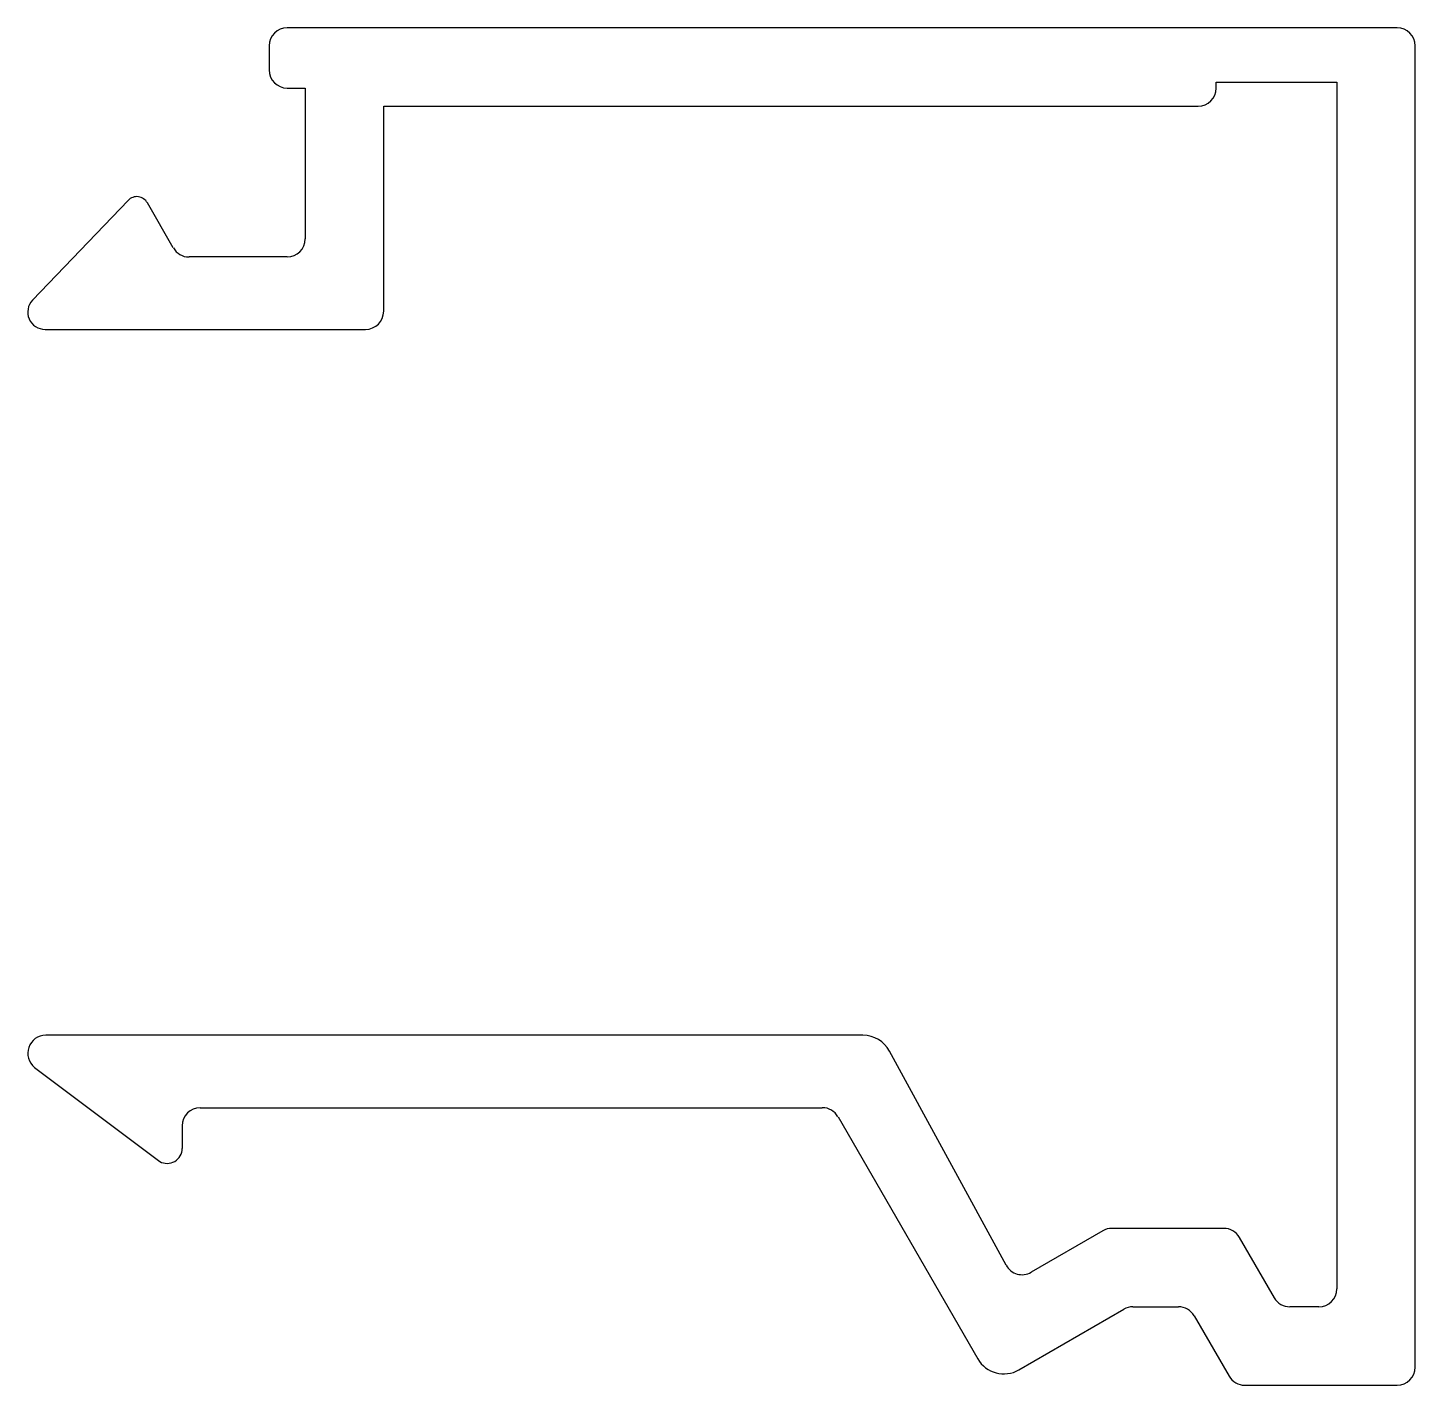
# Model space of a CAD drawing. Extents: x 465.4 to 488.4, y 713.2 to 735.7.
import ezdxf

# ---------------------------------------------------------------- set-up
doc = ezdxf.new("R2010")
doc.units = 0
doc.layers.add('OLCU', color=242, linetype='CONTINUOUS')

msp = doc.modelspace()

# ---------------------------------------------------------------- linework, layer by layer
at = {"layer": 'OLCU', "color": 0}
for p, q in [((488.096, 735.674), (469.696, 735.674)), ((469.396, 735.374), (469.396, 734.974)), ((488.396, 713.474), (488.396, 735.374)), ((469.696, 734.674), (469.996, 734.674)), ((469.996, 734.674), (469.996, 732.174)), ((485.096, 734.774), (487.096, 734.774)), ((485.096, 734.674), (485.096, 734.774)), ((487.096, 734.774), (487.096, 714.774)), ((471.296, 734.374), (484.796, 734.374)), ((471.296, 730.974), (471.296, 734.374)), ((467.059, 732.812), (465.475, 731.157)), ((467.809, 732.024), (467.379, 732.769)), ((469.696, 731.874), (468.069, 731.874)), ((465.682, 730.674), (470.996, 730.674)), ((479.241, 718.974), (465.694, 718.974)), ((481.613, 715.163), (479.681, 718.713)), ((465.509, 718.441), (467.584, 716.882)), ((468.256, 717.774), (478.567, 717.774)), ((478.827, 717.624), (481.143, 713.612)), ((467.956, 717.474), (467.956, 717.1)), ((485.222, 715.774), (483.367, 715.774)), ((483.217, 715.733), (482.027, 715.046)), ((486.06, 714.624), (485.482, 715.624)), ((481.826, 713.429), (483.565, 714.433)), ((483.715, 714.474), (484.472, 714.474)), ((486.796, 714.474), (486.319, 714.474)), ((484.732, 714.324), (485.309, 713.324)), ((485.569, 713.174), (488.096, 713.174))]:
    msp.add_line(p, q, dxfattribs=at)
for centre, radius, start, end in [((469.696, 735.374), 0.3, 90, 180), ((488.096, 735.374), 0.3, 0, 90), ((469.696, 734.974), 0.3, 180, 270), ((484.796, 734.674), 0.3, 270, 0), ((467.203, 732.674), 0.2, 28.3849, 136.2603), ((469.696, 732.174), 0.3, 270, 0), ((468.069, 732.174), 0.3, 210, 270), ((465.682, 730.96), 0.286, 136.2603, 270), ((470.996, 730.974), 0.3, 270, 0), ((465.694, 718.676), 0.298, 90, 231.7681), ((479.241, 718.474), 0.5, 28.5623, 90), ((468.256, 717.474), 0.3, 90, 180), ((478.567, 717.474), 0.3, 30.0002, 90), ((467.706, 717.1), 0.25, 240.6703, 0), ((483.367, 715.474), 0.3, 90, 120.0001), ((485.222, 715.474), 0.3, 30.0006, 90), ((481.877, 715.306), 0.3, 208.5623, 300.0001), ((486.319, 714.774), 0.3, 210.0006, 270), ((486.796, 714.774), 0.3, 270, 0), ((483.715, 714.174), 0.3, 90, 120.0001), ((484.472, 714.174), 0.3, 30.0006, 90), ((481.576, 713.862), 0.5, 210.0002, 300.0001), ((488.096, 713.474), 0.3, 270, 0), ((485.569, 713.474), 0.3, 210.0006, 270)]:
    msp.add_arc(centre, radius, start, end, dxfattribs=at)

doc.saveas('drawing.dxf')
